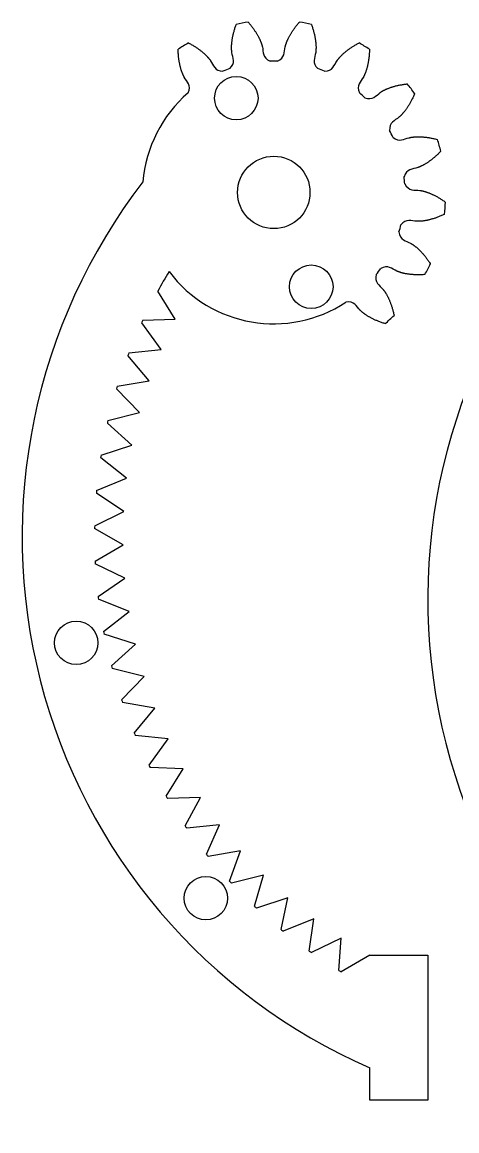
# Model space of a CAD drawing. Header units: millimetres. Extents: x -43 to 200, y -69 to 92.
# Drawn here: x -41.4 to -11.4, y -66.4 to 10.1 of the extents above; entities that cross this region are included whole.
import ezdxf

# ---------------------------------------------------------------- set-up
doc = ezdxf.new("R2010")
doc.units = ezdxf.units.MM

msp = doc.modelspace()

# ---------------------------------------------------------------- linework, layer by layer
at = {"color": 7, "linetype": 'Continuous', "lineweight": 25}
for p, q in [((-30.87, -10.383), (-32.077, -8.451)), ((-31.843, -12.472), (-33.182, -10.63)), ((-33.103, -10.461), (-30.87, -10.383)), ((-32.669, -14.625), (-34.132, -12.88)), ((-34.065, -12.706), (-31.843, -12.472)), ((-33.342, -16.83), (-34.924, -15.192)), ((-34.869, -15.013), (-32.669, -14.625)), ((-33.859, -19.076), (-35.552, -17.553)), ((-35.509, -17.37), (-33.342, -16.83)), ((-35.984, -19.767), (-33.859, -19.076)), ((-34.219, -21.354), (-36.013, -19.952)), ((-36.29, -22.19), (-34.219, -21.354)), ((-34.419, -23.65), (-36.307, -22.377)), ((-36.427, -24.63), (-34.419, -23.65)), ((-34.458, -25.955), (-36.43, -24.817)), ((-36.393, -27.072), (-34.458, -25.955)), ((-34.336, -28.257), (-36.383, -27.259)), ((-36.189, -29.507), (-34.336, -28.257)), ((-34.054, -30.546), (-36.166, -29.692)), ((-35.815, -31.921), (-34.054, -30.546)), ((-33.614, -32.808), (-35.779, -32.105)), ((-35.274, -34.303), (-33.614, -32.808)), ((-33.016, -35.035), (-35.226, -34.484)), ((-34.568, -36.642), (-33.016, -35.035)), ((-32.264, -37.214), (-34.507, -36.819)), ((-33.7, -38.926), (-32.264, -37.214)), ((-31.363, -39.336), (-33.627, -39.098)), ((-32.676, -41.144), (-31.363, -39.336)), ((-30.315, -41.39), (-32.591, -41.31)), ((-31.499, -43.284), (-30.315, -41.39)), ((-29.127, -43.365), (-31.403, -43.445)), ((-30.176, -45.338), (-29.127, -43.365)), ((-27.804, -45.253), (-30.069, -45.491)), ((-28.712, -47.294), (-27.804, -45.253)), ((-26.352, -47.044), (-28.595, -47.44)), ((-27.116, -49.144), (-26.352, -47.044)), ((-24.779, -48.73), (-26.989, -49.28)), ((-25.395, -50.877), (-24.779, -48.73)), ((-23.092, -50.301), (-25.258, -51.005)), ((-23.557, -52.486), (-23.092, -50.301)), ((-21.3, -51.751), (-23.412, -52.604)), ((-21.611, -53.963), (-21.3, -51.751)), ((-19.411, -53.073), (-21.458, -54.071)), ((-19.567, -55.301), (-19.411, -53.073)), ((-17.435, -54.259), (-19.407, -55.398)), ((-17.435, -54.259), (-13.435, -54.259)), ((-13.435, -54.259), (-13.435, -64.259)), ((-17.435, -64.259), (-17.435, -62.025)), ((-13.435, -64.259), (-17.435, -64.259))]:
    msp.add_line(p, q, dxfattribs=at)
for centre, radius in [((-26.648, 4.864), 1.5), ((-24.06, -1.639), 2.5), ((-21.471, -8.143), 1.5), ((-37.698, -32.71), 1.5), ((-28.751, -50.319), 1.5)]:
    msp.add_circle(centre, radius, dxfattribs=at)
for centre, radius, start, end in [((-24.06, -1.639), 11.875, 98.56304, 102.61343), ((-24.06, -1.639), 11.875, 77.38657, 81.43696), ((-24.06, -1.639), 11.875, 119.73951, 123.78991), ((-24.06, -1.639), 11.875, 56.21009, 60.26049), ((-24.06, -1.639), 9.063, 109.58231, 112.77063), ((-24.06, -1.639), 9.063, 88.40584, 91.59416), ((-24.06, -1.639), 9.063, 67.22937, 70.41769), ((-24.06, -1.639), 11.875, 35.03362, 39.08402), ((-24.06, -1.639), 9.063, 130.75878, 175.41971), ((-24.06, -1.639), 9.062, 46.05289, 49.24122), ((-24.06, -1.639), 9.063, 24.87642, 28.06475), ((-24.06, -1.639), 11.875, 13.85715, 17.90755), ((-24.06, -1.639), 9.063, 3.69995, 6.88828), ((-1.435, -25.364), 40, 142.32253, 246.42182), ((-24.06, -1.639), 11.875, 352.68068, 356.73108), ((-24.06, -1.639), 9.063, 342.52348, 345.71181), ((26.565, -29.705), 40, 142.32253, 246.42182), ((-24.06, -1.639), 11.875, 331.50421, 335.55461), ((-1.435, -25.364), 35, 148.54585, 151.10336), ((-24.06, -1.639), 9.062, 217.05882, 303.35887), ((-24.06, -1.639), 9.063, 321.34701, 324.53534), ((-1.435, -25.364), 35, 154.79711, 155.10336), ((-24.06, -1.639), 11.875, 310.32774, 314.37814), ((-1.435, -25.364), 35, 158.79711, 159.10336), ((-1.435, -25.364), 35, 162.79711, 163.10336), ((-1.435, -25.364), 35, 166.79711, 167.10336), ((-1.435, -25.364), 35, 170.79711, 171.10336), ((-1.435, -25.364), 35, 174.79711, 175.10336), ((-1.435, -25.364), 35, 178.79711, 179.10336), ((-1.435, -25.364), 35, 182.79711, 183.10336), ((-1.435, -25.364), 35, 186.79711, 187.10336), ((-1.435, -25.364), 35, 190.79711, 191.10336), ((-1.435, -25.364), 35, 194.79711, 195.10336), ((-1.435, -25.364), 35, 198.79711, 199.10336), ((-1.435, -25.364), 35, 202.79711, 203.10336), ((-1.435, -25.364), 35, 206.79711, 207.10336), ((-1.435, -25.364), 35, 210.79711, 211.10336), ((-1.435, -25.364), 35, 214.79711, 215.10336), ((-1.435, -25.364), 35, 218.79711, 219.10336), ((-1.435, -25.364), 35, 222.79711, 223.10336), ((-1.435, -25.364), 35, 226.79711, 227.10336), ((-1.435, -25.364), 35, 230.79711, 231.10336), ((-1.435, -25.364), 35, 234.79711, 235.10336), ((-1.435, -25.364), 35, 238.79711, 239.10336)]:
    msp.add_arc(centre, radius, start, end, dxfattribs=at)
for points, knots in [([(-27.097, 6.899), (-26.68, 7.298), (-26.901, 7.655), (-26.957, 8.049), (-26.961, 8.083), (-26.965, 8.121), (-26.969, 8.162), (-26.971, 8.208), (-26.973, 8.258), (-26.975, 8.312), (-26.975, 8.37), (-26.974, 8.432), (-26.971, 8.498), (-26.967, 8.567), (-26.961, 8.641), (-26.954, 8.719), (-26.944, 8.8), (-26.932, 8.885), (-26.918, 8.974), (-26.901, 9.066), (-26.882, 9.162), (-26.86, 9.261), (-26.835, 9.364), (-26.807, 9.47), (-26.776, 9.58), (-26.741, 9.692), (-26.703, 9.808), (-26.673, 9.894), (-26.656, 9.941), (-26.653, 9.949)], [0, 0, 0, 0, 0.1938829, 0.199024, 0.2048505, 0.2113625, 0.21856, 0.2264429, 0.2350113, 0.2442652, 0.2542046, 0.2648295, 0.2761398, 0.2881356, 0.3008168, 0.3141836, 0.3282358, 0.3429735, 0.3583966, 0.3745052, 0.3912993, 0.4087789, 0.426944, 0.4457945, 0.4653305, 0.485552, 0.5064589, 0.5280514, 0.5323469, 0.5323469, 0.5323469, 0.5323469]), ([(-25.828, 10.103), (-25.822, 10.097), (-25.789, 10.059), (-25.73, 9.99), (-25.653, 9.896), (-25.58, 9.803), (-25.511, 9.713), (-25.446, 9.624), (-25.386, 9.537), (-25.33, 9.452), (-25.277, 9.37), (-25.228, 9.29), (-25.183, 9.212), (-25.141, 9.137), (-25.103, 9.065), (-25.067, 8.995), (-25.035, 8.928), (-25.006, 8.865), (-24.98, 8.804), (-24.957, 8.747), (-24.936, 8.693), (-24.918, 8.642), (-24.902, 8.595), (-24.888, 8.551), (-24.876, 8.511), (-24.866, 8.474), (-24.857, 8.442), (-24.767, 8.054), (-24.844, 7.642), (-24.312, 7.42)], [0.4676531, 0.4676531, 0.4676531, 0.4676531, 0.4719486, 0.4935411, 0.514448, 0.5346695, 0.5542055, 0.573056, 0.5912211, 0.6087007, 0.6254948, 0.6416034, 0.6570265, 0.6717642, 0.6858164, 0.6991832, 0.7118644, 0.7238602, 0.7351705, 0.7457954, 0.7557348, 0.7649887, 0.7735571, 0.78144, 0.7886375, 0.7951495, 0.800976, 0.8061171, 1, 1, 1, 1]), ([(-23.807, 7.42), (-23.275, 7.642), (-23.352, 8.054), (-23.262, 8.442), (-23.253, 8.474), (-23.243, 8.511), (-23.231, 8.551), (-23.217, 8.595), (-23.201, 8.642), (-23.183, 8.693), (-23.162, 8.747), (-23.139, 8.804), (-23.113, 8.865), (-23.084, 8.928), (-23.052, 8.995), (-23.016, 9.065), (-22.978, 9.137), (-22.936, 9.212), (-22.891, 9.29), (-22.842, 9.37), (-22.79, 9.452), (-22.733, 9.537), (-22.673, 9.624), (-22.608, 9.713), (-22.539, 9.803), (-22.466, 9.896), (-22.389, 9.99), (-22.33, 10.059), (-22.297, 10.097), (-22.291, 10.103)], [0, 0, 0, 0, 0.1938829, 0.199024, 0.2048505, 0.2113625, 0.21856, 0.2264429, 0.2350113, 0.2442652, 0.2542046, 0.2648295, 0.2761398, 0.2881356, 0.3008168, 0.3141836, 0.3282358, 0.3429735, 0.3583966, 0.3745052, 0.3912993, 0.4087789, 0.426944, 0.4457945, 0.4653305, 0.485552, 0.5064589, 0.5280514, 0.5323469, 0.5323469, 0.5323469, 0.5323469]), ([(-21.466, 9.949), (-21.463, 9.941), (-21.446, 9.894), (-21.416, 9.808), (-21.378, 9.692), (-21.343, 9.58), (-21.312, 9.47), (-21.284, 9.364), (-21.259, 9.261), (-21.237, 9.162), (-21.218, 9.066), (-21.201, 8.974), (-21.187, 8.885), (-21.175, 8.8), (-21.165, 8.719), (-21.158, 8.641), (-21.152, 8.567), (-21.148, 8.498), (-21.145, 8.432), (-21.144, 8.37), (-21.144, 8.312), (-21.146, 8.258), (-21.148, 8.208), (-21.15, 8.162), (-21.154, 8.121), (-21.158, 8.083), (-21.162, 8.049), (-21.218, 7.655), (-21.439, 7.298), (-21.022, 6.899)], [0.4676531, 0.4676531, 0.4676531, 0.4676531, 0.4719486, 0.4935411, 0.514448, 0.5346695, 0.5542055, 0.573056, 0.5912211, 0.6087007, 0.6254948, 0.6416034, 0.6570265, 0.6717642, 0.6858164, 0.6991832, 0.7118644, 0.7238602, 0.7351705, 0.7457954, 0.7557348, 0.7649887, 0.7735571, 0.78144, 0.7886375, 0.7951495, 0.800976, 0.8061171, 1, 1, 1, 1]), ([(-29.95, 8.671), (-29.943, 8.668), (-29.898, 8.644), (-29.818, 8.601), (-29.712, 8.541), (-29.611, 8.482), (-29.514, 8.422), (-29.422, 8.362), (-29.334, 8.303), (-29.251, 8.244), (-29.172, 8.186), (-29.097, 8.129), (-29.027, 8.073), (-28.961, 8.018), (-28.899, 7.965), (-28.841, 7.913), (-28.787, 7.862), (-28.737, 7.813), (-28.691, 7.766), (-28.648, 7.721), (-28.609, 7.679), (-28.574, 7.638), (-28.542, 7.6), (-28.513, 7.564), (-28.487, 7.531), (-28.465, 7.5), (-28.445, 7.473), (-28.221, 7.144), (-28.144, 6.731), (-27.567, 6.717)], [0.4676531, 0.4676531, 0.4676531, 0.4676531, 0.4719486, 0.4935411, 0.514448, 0.5346695, 0.5542055, 0.573056, 0.5912211, 0.6087007, 0.6254948, 0.6416034, 0.6570265, 0.6717642, 0.6858164, 0.6991832, 0.7118644, 0.7238602, 0.7351705, 0.7457954, 0.7557348, 0.7649887, 0.7735571, 0.78144, 0.7886375, 0.7951495, 0.800976, 0.8061171, 1, 1, 1, 1]), ([(-20.552, 6.717), (-19.975, 6.731), (-19.898, 7.144), (-19.674, 7.473), (-19.654, 7.5), (-19.632, 7.531), (-19.606, 7.564), (-19.577, 7.6), (-19.545, 7.638), (-19.51, 7.679), (-19.471, 7.721), (-19.428, 7.766), (-19.382, 7.813), (-19.332, 7.862), (-19.278, 7.913), (-19.22, 7.965), (-19.158, 8.018), (-19.092, 8.073), (-19.022, 8.129), (-18.947, 8.186), (-18.869, 8.244), (-18.785, 8.303), (-18.697, 8.362), (-18.605, 8.422), (-18.508, 8.482), (-18.407, 8.541), (-18.301, 8.601), (-18.221, 8.644), (-18.176, 8.668), (-18.169, 8.671)], [0, 0, 0, 0, 0.1938829, 0.199024, 0.2048505, 0.2113625, 0.21856, 0.2264429, 0.2350113, 0.2442652, 0.2542046, 0.2648295, 0.2761398, 0.2881356, 0.3008168, 0.3141836, 0.3282358, 0.3429735, 0.3583966, 0.3745052, 0.3912993, 0.4087789, 0.426944, 0.4457945, 0.4653305, 0.485552, 0.5064589, 0.5280514, 0.5323469, 0.5323469, 0.5323469, 0.5323469]), ([(-29.976, 5.225), (-29.732, 5.748), (-30.067, 6.001), (-30.261, 6.348), (-30.277, 6.378), (-30.295, 6.412), (-30.313, 6.45), (-30.332, 6.491), (-30.352, 6.537), (-30.373, 6.587), (-30.394, 6.641), (-30.415, 6.699), (-30.436, 6.761), (-30.458, 6.828), (-30.479, 6.899), (-30.5, 6.974), (-30.52, 7.053), (-30.54, 7.137), (-30.559, 7.224), (-30.577, 7.317), (-30.593, 7.413), (-30.609, 7.514), (-30.623, 7.619), (-30.635, 7.728), (-30.645, 7.841), (-30.654, 7.959), (-30.66, 8.08), (-30.663, 8.171), (-30.664, 8.221), (-30.664, 8.23)], [0, 0, 0, 0, 0.1938829, 0.199024, 0.2048505, 0.2113625, 0.21856, 0.2264429, 0.2350113, 0.2442652, 0.2542046, 0.2648295, 0.2761398, 0.2881356, 0.3008168, 0.3141836, 0.3282358, 0.3429735, 0.3583966, 0.3745052, 0.3912993, 0.4087789, 0.426944, 0.4457945, 0.4653305, 0.485552, 0.5064589, 0.5280514, 0.5323469, 0.5323469, 0.5323469, 0.5323469]), ([(-17.455, 8.23), (-17.455, 8.221), (-17.456, 8.171), (-17.459, 8.08), (-17.465, 7.959), (-17.474, 7.841), (-17.484, 7.728), (-17.496, 7.619), (-17.51, 7.514), (-17.526, 7.413), (-17.542, 7.317), (-17.56, 7.224), (-17.579, 7.137), (-17.599, 7.053), (-17.619, 6.974), (-17.64, 6.899), (-17.661, 6.828), (-17.683, 6.761), (-17.704, 6.699), (-17.725, 6.641), (-17.746, 6.587), (-17.767, 6.537), (-17.787, 6.491), (-17.806, 6.45), (-17.824, 6.412), (-17.842, 6.378), (-17.858, 6.348), (-18.052, 6.001), (-18.387, 5.748), (-18.143, 5.225)], [0.4676531, 0.4676531, 0.4676531, 0.4676531, 0.4719486, 0.4935411, 0.514448, 0.5346695, 0.5542055, 0.573056, 0.5912211, 0.6087007, 0.6254948, 0.6416034, 0.6570265, 0.6717642, 0.6858164, 0.6991832, 0.7118644, 0.7238602, 0.7351705, 0.7457954, 0.7557348, 0.7649887, 0.7735571, 0.78144, 0.7886375, 0.7951495, 0.800976, 0.8061171, 1, 1, 1, 1]), ([(-17.77, 4.885), (-17.227, 4.691), (-17.006, 5.047), (-16.678, 5.273), (-16.65, 5.292), (-16.618, 5.312), (-16.582, 5.334), (-16.542, 5.357), (-16.499, 5.381), (-16.451, 5.406), (-16.399, 5.432), (-16.343, 5.458), (-16.283, 5.485), (-16.219, 5.513), (-16.15, 5.54), (-16.077, 5.568), (-16, 5.596), (-15.919, 5.623), (-15.833, 5.65), (-15.743, 5.676), (-15.649, 5.702), (-15.55, 5.726), (-15.447, 5.75), (-15.339, 5.772), (-15.227, 5.793), (-15.111, 5.812), (-14.99, 5.829), (-14.9, 5.841), (-14.85, 5.846), (-14.842, 5.847)], [0, 0, 0, 0, 0.1938829, 0.199024, 0.2048505, 0.2113625, 0.21856, 0.2264429, 0.2350113, 0.2442652, 0.2542046, 0.2648295, 0.2761398, 0.2881356, 0.3008168, 0.3141836, 0.3282358, 0.3429735, 0.3583966, 0.3745052, 0.3912993, 0.4087789, 0.426944, 0.4457945, 0.4653305, 0.485552, 0.5064589, 0.5280514, 0.5323469, 0.5323469, 0.5323469, 0.5323469]), ([(-14.336, 5.177), (-14.339, 5.17), (-14.358, 5.123), (-14.394, 5.04), (-14.444, 4.928), (-14.494, 4.822), (-14.544, 4.72), (-14.595, 4.623), (-14.646, 4.53), (-14.697, 4.441), (-14.747, 4.357), (-14.797, 4.278), (-14.846, 4.203), (-14.895, 4.132), (-14.943, 4.065), (-14.989, 4.003), (-15.035, 3.945), (-15.079, 3.89), (-15.121, 3.84), (-15.162, 3.794), (-15.201, 3.751), (-15.238, 3.712), (-15.273, 3.676), (-15.306, 3.644), (-15.337, 3.616), (-15.365, 3.59), (-15.391, 3.568), (-15.698, 3.315), (-16.101, 3.2), (-16.063, 2.624)], [0.4676531, 0.4676531, 0.4676531, 0.4676531, 0.4719486, 0.4935411, 0.514448, 0.5346695, 0.5542055, 0.573056, 0.5912211, 0.6087007, 0.6254948, 0.6416034, 0.6570265, 0.6717642, 0.6858164, 0.6991832, 0.7118644, 0.7238602, 0.7351705, 0.7457954, 0.7557348, 0.7649887, 0.7735571, 0.78144, 0.7886375, 0.7951495, 0.800976, 0.8061171, 1, 1, 1, 1]), ([(-15.838, 2.173), (-15.402, 1.795), (-15.067, 2.048), (-14.68, 2.14), (-14.647, 2.147), (-14.609, 2.154), (-14.568, 2.162), (-14.523, 2.169), (-14.473, 2.175), (-14.42, 2.181), (-14.362, 2.187), (-14.3, 2.191), (-14.234, 2.195), (-14.165, 2.197), (-14.091, 2.198), (-14.013, 2.198), (-13.931, 2.196), (-13.845, 2.192), (-13.755, 2.186), (-13.662, 2.178), (-13.565, 2.168), (-13.464, 2.155), (-13.359, 2.139), (-13.251, 2.121), (-13.139, 2.1), (-13.023, 2.076), (-12.905, 2.049), (-12.816, 2.027), (-12.768, 2.014), (-12.76, 2.012)], [0, 0, 0, 0, 0.1938829, 0.199024, 0.2048505, 0.2113625, 0.21856, 0.2264429, 0.2350113, 0.2442652, 0.2542046, 0.2648295, 0.2761398, 0.2881356, 0.3008168, 0.3141836, 0.3282358, 0.3429735, 0.3583966, 0.3745052, 0.3912993, 0.4087789, 0.426944, 0.4457945, 0.4653305, 0.485552, 0.5064589, 0.5280514, 0.5323469, 0.5323469, 0.5323469, 0.5323469]), ([(-12.53, 1.205), (-12.536, 1.199), (-12.57, 1.162), (-12.634, 1.097), (-12.72, 1.011), (-12.806, 0.93), (-12.89, 0.853), (-12.972, 0.781), (-13.053, 0.713), (-13.132, 0.649), (-13.21, 0.589), (-13.285, 0.532), (-13.358, 0.48), (-13.429, 0.432), (-13.497, 0.387), (-13.563, 0.345), (-13.627, 0.307), (-13.687, 0.273), (-13.745, 0.241), (-13.8, 0.212), (-13.852, 0.187), (-13.901, 0.164), (-13.946, 0.143), (-13.989, 0.125), (-14.028, 0.11), (-14.063, 0.097), (-14.095, 0.085), (-14.473, -0.04), (-14.89, -0.002), (-15.062, -0.553)], [0.4676531, 0.4676531, 0.4676531, 0.4676531, 0.4719486, 0.4935411, 0.514448, 0.5346695, 0.5542055, 0.573056, 0.5912211, 0.6087007, 0.6254948, 0.6416034, 0.6570265, 0.6717642, 0.6858164, 0.6991832, 0.7118644, 0.7238602, 0.7351705, 0.7457954, 0.7557348, 0.7649887, 0.7735571, 0.78144, 0.7886375, 0.7951495, 0.800976, 0.8061171, 1, 1, 1, 1]), ([(-15.016, -1.055), (-14.746, -1.565), (-14.342, -1.45), (-13.948, -1.504), (-13.914, -1.509), (-13.877, -1.516), (-13.836, -1.524), (-13.791, -1.534), (-13.742, -1.545), (-13.69, -1.559), (-13.635, -1.575), (-13.575, -1.593), (-13.513, -1.613), (-13.447, -1.636), (-13.377, -1.662), (-13.305, -1.69), (-13.229, -1.722), (-13.151, -1.757), (-13.069, -1.795), (-12.985, -1.836), (-12.898, -1.881), (-12.808, -1.929), (-12.716, -1.981), (-12.622, -2.037), (-12.525, -2.097), (-12.426, -2.161), (-12.325, -2.23), (-12.251, -2.282), (-12.211, -2.312), (-12.204, -2.317)], [0, 0, 0, 0, 0.1938829, 0.199024, 0.2048505, 0.2113625, 0.21856, 0.2264429, 0.2350113, 0.2442652, 0.2542046, 0.2648295, 0.2761398, 0.2881356, 0.3008168, 0.3141836, 0.3282358, 0.3429735, 0.3583966, 0.3745052, 0.3912993, 0.4087789, 0.426944, 0.4457945, 0.4653305, 0.485552, 0.5064589, 0.5280514, 0.5323469, 0.5323469, 0.5323469, 0.5323469]), ([(-12.281, -3.152), (-12.289, -3.156), (-12.334, -3.177), (-12.417, -3.215), (-12.529, -3.264), (-12.637, -3.309), (-12.744, -3.35), (-12.847, -3.388), (-12.947, -3.422), (-13.044, -3.453), (-13.138, -3.481), (-13.228, -3.506), (-13.315, -3.529), (-13.399, -3.548), (-13.479, -3.565), (-13.555, -3.58), (-13.628, -3.593), (-13.697, -3.603), (-13.762, -3.612), (-13.824, -3.619), (-13.882, -3.624), (-13.935, -3.628), (-13.985, -3.63), (-14.031, -3.632), (-14.073, -3.632), (-14.111, -3.632), (-14.145, -3.631), (-14.542, -3.611), (-14.918, -3.424), (-15.277, -3.876)], [0.4676531, 0.4676531, 0.4676531, 0.4676531, 0.4719486, 0.4935411, 0.514448, 0.5346695, 0.5542055, 0.573056, 0.5912211, 0.6087007, 0.6254948, 0.6416034, 0.6570265, 0.6717642, 0.6858164, 0.6991832, 0.7118644, 0.7238602, 0.7351705, 0.7457954, 0.7557348, 0.7649887, 0.7735571, 0.78144, 0.7886375, 0.7951495, 0.800976, 0.8061171, 1, 1, 1, 1]), ([(-15.415, -4.361), (-15.348, -4.934), (-14.93, -4.973), (-14.582, -5.166), (-14.552, -5.183), (-14.52, -5.202), (-14.484, -5.225), (-14.446, -5.25), (-14.405, -5.279), (-14.361, -5.31), (-14.315, -5.345), (-14.266, -5.383), (-14.215, -5.425), (-14.162, -5.47), (-14.107, -5.519), (-14.05, -5.572), (-13.991, -5.629), (-13.93, -5.689), (-13.868, -5.754), (-13.804, -5.823), (-13.739, -5.896), (-13.673, -5.974), (-13.606, -6.056), (-13.538, -6.142), (-13.469, -6.233), (-13.4, -6.329), (-13.331, -6.429), (-13.281, -6.504), (-13.254, -6.547), (-13.249, -6.554)], [0, 0, 0, 0, 0.1938829, 0.199024, 0.2048505, 0.2113625, 0.21856, 0.2264429, 0.2350113, 0.2442652, 0.2542046, 0.2648295, 0.2761398, 0.2881356, 0.3008168, 0.3141836, 0.3282358, 0.3429735, 0.3583966, 0.3745052, 0.3912993, 0.4087789, 0.426944, 0.4457945, 0.4653305, 0.485552, 0.5064589, 0.5280514, 0.5323469, 0.5323469, 0.5323469, 0.5323469]), ([(-13.623, -7.305), (-13.631, -7.306), (-13.682, -7.309), (-13.772, -7.315), (-13.894, -7.32), (-14.012, -7.322), (-14.126, -7.322), (-14.235, -7.32), (-14.341, -7.316), (-14.443, -7.31), (-14.54, -7.302), (-14.634, -7.293), (-14.723, -7.282), (-14.808, -7.271), (-14.889, -7.258), (-14.966, -7.244), (-15.038, -7.229), (-15.106, -7.214), (-15.17, -7.198), (-15.23, -7.183), (-15.286, -7.167), (-15.337, -7.151), (-15.385, -7.135), (-15.428, -7.12), (-15.467, -7.105), (-15.503, -7.091), (-15.534, -7.078), (-15.897, -6.916), (-16.18, -6.606), (-16.678, -6.898)], [0.4676531, 0.4676531, 0.4676531, 0.4676531, 0.4719486, 0.4935411, 0.514448, 0.5346695, 0.5542055, 0.573056, 0.5912211, 0.6087007, 0.6254948, 0.6416034, 0.6570265, 0.6717642, 0.6858164, 0.6991832, 0.7118644, 0.7238602, 0.7351705, 0.7457954, 0.7557348, 0.7649887, 0.7735571, 0.78144, 0.7886375, 0.7951495, 0.800976, 0.8061171, 1, 1, 1, 1]), ([(-16.982, -7.3), (-17.126, -7.859), (-16.75, -8.046), (-16.496, -8.351), (-16.474, -8.378), (-16.451, -8.408), (-16.426, -8.442), (-16.4, -8.479), (-16.372, -8.52), (-16.342, -8.566), (-16.312, -8.615), (-16.28, -8.668), (-16.248, -8.725), (-16.214, -8.787), (-16.18, -8.853), (-16.146, -8.922), (-16.112, -8.997), (-16.077, -9.075), (-16.042, -9.158), (-16.008, -9.245), (-15.974, -9.337), (-15.94, -9.433), (-15.907, -9.534), (-15.875, -9.639), (-15.844, -9.748), (-15.814, -9.862), (-15.786, -9.981), (-15.766, -10.07), (-15.756, -10.119), (-15.754, -10.127)], [0, 0, 0, 0, 0.1938829, 0.199024, 0.2048505, 0.2113625, 0.21856, 0.2264429, 0.2350113, 0.2442652, 0.2542046, 0.2648295, 0.2761398, 0.2881356, 0.3008168, 0.3141836, 0.3282358, 0.3429735, 0.3583966, 0.3745052, 0.3912993, 0.4087789, 0.426944, 0.4457945, 0.4653305, 0.485552, 0.5064589, 0.5280514, 0.5323469, 0.5323469, 0.5323469, 0.5323469]), ([(-16.375, -10.692), (-16.382, -10.69), (-16.431, -10.675), (-16.517, -10.648), (-16.632, -10.608), (-16.743, -10.568), (-16.849, -10.527), (-16.951, -10.485), (-17.048, -10.443), (-17.141, -10.401), (-17.229, -10.359), (-17.313, -10.316), (-17.392, -10.274), (-17.467, -10.232), (-17.538, -10.191), (-17.604, -10.15), (-17.666, -10.111), (-17.725, -10.072), (-17.779, -10.034), (-17.829, -9.998), (-17.875, -9.963), (-17.917, -9.929), (-17.956, -9.898), (-17.991, -9.868), (-18.022, -9.84), (-18.05, -9.814), (-18.074, -9.79), (-18.355, -9.508), (-18.506, -9.117), (-19.076, -9.209)], [0.4676531, 0.4676531, 0.4676531, 0.4676531, 0.4719486, 0.4935411, 0.514448, 0.5346695, 0.5542055, 0.573056, 0.5912211, 0.6087007, 0.6254948, 0.6416034, 0.6570265, 0.6717642, 0.6858164, 0.6991832, 0.7118644, 0.7238602, 0.7351705, 0.7457954, 0.7557348, 0.7649887, 0.7735571, 0.78144, 0.7886375, 0.7951495, 0.800976, 0.8061171, 1, 1, 1, 1])]:
    msp.add_open_spline(points, degree=3, knots=knots, dxfattribs=at)

doc.saveas('drawing.dxf')
